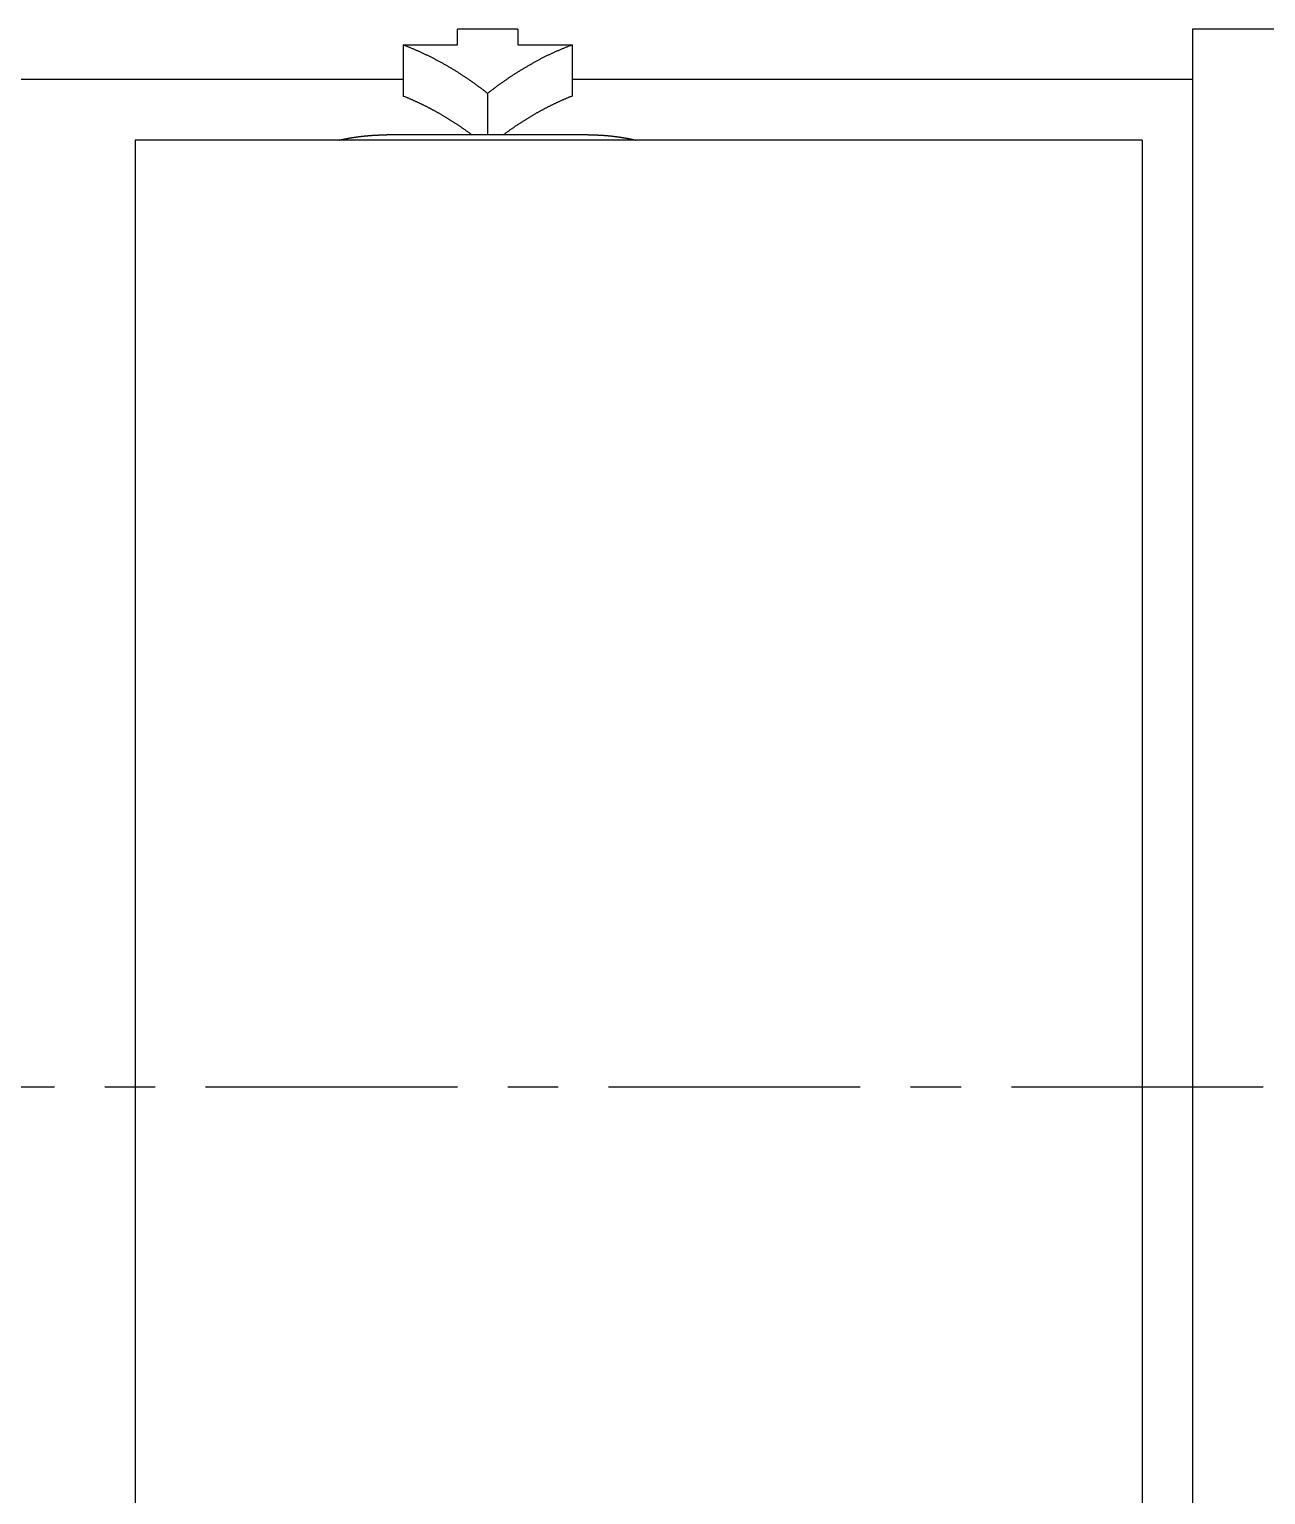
# Model space of a CAD drawing. Extents: x -4 to 102, y -14 to 59.
# Drawn here: x 46.49 to 52.63, y 7.03 to 14.31 of the extents above; entities that cross this region are included whole.
import ezdxf

# ---------------------------------------------------------------- set-up
doc = ezdxf.new("R2010")
doc.units = 0
doc.linetypes.add('CENTER', pattern=[2, 1.25, -0.25, 0.25, -0.25])
doc.layers.get('0').update_dxf_attribs({"linetype": 'CONTINUOUS'})
doc.layers.add('CENTER', color=1, linetype='CENTER')

msp = doc.modelspace()

# ---------------------------------------------------------------- linework, layer by layer
at = {"color": 7, "linetype": 'CONTINUOUS'}
for p, q in [((48.9178, 14.3079), (48.6178, 14.3079)), ((48.6178, 14.2301), (48.6178, 14.3079)), ((48.9178, 14.3079), (48.9178, 14.2301)), ((52.2678, 14.3079), (52.2678, 9.0579)), ((53.6678, 14.3079), (52.2678, 14.3079)), ((48.3481, 14.2301), (48.6178, 14.2301)), ((48.3481, 14.2301), (48.3481, 13.9762)), ((48.9178, 14.2301), (49.1875, 14.2301)), ((49.1875, 14.2301), (49.1875, 13.9762)), ((48.3481, 14.0579), (44.4678, 14.0579)), ((52.2678, 14.0579), (49.1875, 14.0579)), ((48.7678, 13.9897), (48.7678, 13.7838)), ((47.0178, 13.7579), (47.0178, 0.7579)), ((52.0178, 13.7579), (47.0178, 13.7579)), ((49.2678, 13.7838), (48.2678, 13.7838)), ((52.0178, 13.7579), (52.0178, 0.7579)), ((52.2678, 9.0579), (52.2678, 3.8079))]:
    msp.add_line(p, q, dxfattribs=at)
for points in [[(48.7678, 13.9897, 0), (48.7646, 13.9921, 0), (48.7614, 13.9946, 0), (48.7582, 13.9971, 0), (48.755, 13.9996, 0), (48.7518, 14.002, 0), (48.7486, 14.0045, 0), (48.7454, 14.0069, 0), (48.7422, 14.0093, 0), (48.739, 14.0118, 0), (48.7358, 14.0142, 0), (48.7326, 14.0166, 0), (48.7294, 14.0189, 0), (48.7262, 14.0213, 0), (48.7229, 14.0237, 0), (48.7197, 14.0261, 0), (48.7165, 14.0284, 0), (48.7133, 14.0308, 0), (48.7101, 14.0331, 0), (48.7069, 14.0354, 0), (48.7036, 14.0377, 0), (48.7004, 14.04, 0), (48.6972, 14.0423, 0), (48.694, 14.0446, 0), (48.6907, 14.0469, 0), (48.6875, 14.0491, 0), (48.6843, 14.0514, 0), (48.681, 14.0536, 0), (48.6778, 14.0559, 0), (48.6746, 14.0581, 0), (48.6713, 14.0603, 0), (48.6681, 14.0625, 0), (48.6648, 14.0647, 0), (48.6616, 14.0669, 0), (48.6584, 14.0691, 0), (48.6551, 14.0712, 0), (48.6519, 14.0734, 0), (48.6486, 14.0756, 0), (48.6454, 14.0777, 0), (48.6421, 14.0798, 0), (48.6389, 14.0819, 0), (48.6356, 14.0841, 0), (48.6324, 14.0862, 0), (48.6291, 14.0882, 0), (48.6259, 14.0903, 0), (48.6226, 14.0924, 0), (48.6193, 14.0945, 0), (48.6161, 14.0965, 0), (48.6128, 14.0986, 0), (48.6096, 14.1006, 0), (48.6063, 14.1026, 0), (48.603, 14.1046, 0), (48.5998, 14.1066, 0), (48.5965, 14.1086, 0), (48.5932, 14.1106, 0), (48.5899, 14.1126, 0), (48.5867, 14.1145, 0), (48.5834, 14.1165, 0), (48.5801, 14.1184, 0), (48.5768, 14.1204, 0), (48.5736, 14.1223, 0), (48.5703, 14.1242, 0), (48.567, 14.1261, 0), (48.5637, 14.128, 0), (48.5604, 14.1299, 0), (48.5572, 14.1318, 0), (48.5539, 14.1336, 0), (48.5506, 14.1355, 0), (48.5473, 14.1373, 0), (48.544, 14.1392, 0), (48.5407, 14.141, 0), (48.5374, 14.1428, 0), (48.5341, 14.1446, 0), (48.5308, 14.1464, 0), (48.5276, 14.1482, 0), (48.5243, 14.15, 0), (48.521, 14.1518, 0), (48.5177, 14.1535, 0), (48.5144, 14.1553, 0), (48.5111, 14.157, 0), (48.5078, 14.1588, 0), (48.5045, 14.1605, 0), (48.5012, 14.1622, 0), (48.4979, 14.1639, 0), (48.4945, 14.1656, 0), (48.4912, 14.1673, 0), (48.4879, 14.1689, 0), (48.4846, 14.1706, 0), (48.4813, 14.1722, 0), (48.478, 14.1739, 0), (48.4747, 14.1755, 0), (48.4714, 14.1771, 0), (48.4681, 14.1787, 0), (48.4648, 14.1803, 0), (48.4614, 14.1819, 0), (48.4581, 14.1835, 0), (48.4548, 14.1851, 0), (48.4515, 14.1866, 0), (48.4482, 14.1882, 0), (48.4448, 14.1897, 0), (48.4415, 14.1913, 0), (48.4382, 14.1928, 0), (48.4349, 14.1943, 0), (48.4315, 14.1958, 0), (48.4282, 14.1973, 0), (48.4249, 14.1988, 0), (48.4216, 14.2003, 0), (48.4182, 14.2017, 0), (48.4149, 14.2032, 0), (48.4116, 14.2046, 0), (48.4082, 14.206, 0), (48.4049, 14.2075, 0), (48.4016, 14.2089, 0), (48.3982, 14.2103, 0), (48.3949, 14.2117, 0), (48.3916, 14.2131, 0), (48.3882, 14.2144, 0), (48.3849, 14.2158, 0), (48.3816, 14.2172, 0), (48.3782, 14.2185, 0), (48.3749, 14.2198, 0), (48.3715, 14.2212, 0), (48.3682, 14.2225, 0), (48.3648, 14.2238, 0), (48.3615, 14.2251, 0), (48.3582, 14.2264, 0), (48.3548, 14.2276, 0), (48.3515, 14.2289, 0), (48.3481, 14.2301, 0)], [(49.1875, 14.2301, 0), (49.1841, 14.2289, 0), (49.1808, 14.2276, 0), (49.1774, 14.2264, 0), (49.1741, 14.2251, 0), (49.1707, 14.2238, 0), (49.1674, 14.2225, 0), (49.1641, 14.2212, 0), (49.1607, 14.2198, 0), (49.1574, 14.2185, 0), (49.154, 14.2172, 0), (49.1507, 14.2158, 0), (49.1474, 14.2144, 0), (49.144, 14.2131, 0), (49.1407, 14.2117, 0), (49.1373, 14.2103, 0), (49.134, 14.2089, 0), (49.1307, 14.2075, 0), (49.1273, 14.206, 0), (49.124, 14.2046, 0), (49.1207, 14.2032, 0), (49.1173, 14.2017, 0), (49.114, 14.2003, 0), (49.1107, 14.1988, 0), (49.1074, 14.1973, 0), (49.104, 14.1958, 0), (49.1007, 14.1943, 0), (49.0974, 14.1928, 0), (49.0941, 14.1913, 0), (49.0907, 14.1897, 0), (49.0874, 14.1882, 0), (49.0841, 14.1866, 0), (49.0808, 14.1851, 0), (49.0775, 14.1835, 0), (49.0741, 14.1819, 0), (49.0708, 14.1803, 0), (49.0675, 14.1787, 0), (49.0642, 14.1771, 0), (49.0609, 14.1755, 0), (49.0576, 14.1739, 0), (49.0543, 14.1722, 0), (49.051, 14.1706, 0), (49.0476, 14.1689, 0), (49.0443, 14.1673, 0), (49.041, 14.1656, 0), (49.0377, 14.1639, 0), (49.0344, 14.1622, 0), (49.0311, 14.1605, 0), (49.0278, 14.1588, 0), (49.0245, 14.157, 0), (49.0212, 14.1553, 0), (49.0179, 14.1535, 0), (49.0146, 14.1518, 0), (49.0113, 14.15, 0), (49.008, 14.1482, 0), (49.0047, 14.1464, 0), (49.0014, 14.1446, 0), (48.9981, 14.1428, 0), (48.9949, 14.141, 0), (48.9916, 14.1392, 0), (48.9883, 14.1373, 0), (48.985, 14.1355, 0), (48.9817, 14.1336, 0), (48.9784, 14.1318, 0), (48.9751, 14.1299, 0), (48.9719, 14.128, 0), (48.9686, 14.1261, 0), (48.9653, 14.1242, 0), (48.962, 14.1223, 0), (48.9587, 14.1204, 0), (48.9555, 14.1184, 0), (48.9522, 14.1165, 0), (48.9489, 14.1145, 0), (48.9456, 14.1126, 0), (48.9424, 14.1106, 0), (48.9391, 14.1086, 0), (48.9358, 14.1066, 0), (48.9326, 14.1046, 0), (48.9293, 14.1026, 0), (48.926, 14.1006, 0), (48.9228, 14.0986, 0), (48.9195, 14.0965, 0), (48.9162, 14.0945, 0), (48.913, 14.0924, 0), (48.9097, 14.0903, 0), (48.9065, 14.0882, 0), (48.9032, 14.0862, 0), (48.9, 14.0841, 0), (48.8967, 14.0819, 0), (48.8935, 14.0798, 0), (48.8902, 14.0777, 0), (48.887, 14.0756, 0), (48.8837, 14.0734, 0), (48.8805, 14.0712, 0), (48.8772, 14.0691, 0), (48.874, 14.0669, 0), (48.8707, 14.0647, 0), (48.8675, 14.0625, 0), (48.8643, 14.0603, 0), (48.861, 14.0581, 0), (48.8578, 14.0559, 0), (48.8546, 14.0536, 0), (48.8513, 14.0514, 0), (48.8481, 14.0491, 0), (48.8449, 14.0469, 0), (48.8416, 14.0446, 0), (48.8384, 14.0423, 0), (48.8352, 14.04, 0), (48.832, 14.0377, 0), (48.8287, 14.0354, 0), (48.8255, 14.0331, 0), (48.8223, 14.0308, 0), (48.8191, 14.0284, 0), (48.8159, 14.0261, 0), (48.8126, 14.0237, 0), (48.8094, 14.0213, 0), (48.8062, 14.0189, 0), (48.803, 14.0166, 0), (48.7998, 14.0142, 0), (48.7966, 14.0118, 0), (48.7934, 14.0093, 0), (48.7902, 14.0069, 0), (48.787, 14.0045, 0), (48.7838, 14.002, 0), (48.7806, 13.9996, 0), (48.7774, 13.9971, 0), (48.7742, 13.9946, 0), (48.771, 13.9921, 0), (48.7678, 13.9897, 0)], [(48.6898, 13.7838, 0), (48.6872, 13.7857, 0), (48.6846, 13.7876, 0), (48.682, 13.7895, 0), (48.6793, 13.7915, 0), (48.6767, 13.7934, 0), (48.6741, 13.7953, 0), (48.6715, 13.7971, 0), (48.6689, 13.799, 0), (48.6663, 13.8009, 0), (48.6636, 13.8028, 0), (48.661, 13.8046, 0), (48.6584, 13.8065, 0), (48.6558, 13.8084, 0), (48.6531, 13.8102, 0), (48.6505, 13.812, 0), (48.6479, 13.8139, 0), (48.6453, 13.8157, 0), (48.6426, 13.8175, 0), (48.64, 13.8193, 0), (48.6374, 13.8211, 0), (48.6347, 13.8229, 0), (48.6321, 13.8247, 0), (48.6295, 13.8265, 0), (48.6268, 13.8283, 0), (48.6242, 13.8301, 0), (48.6216, 13.8318, 0), (48.6189, 13.8336, 0), (48.6163, 13.8353, 0), (48.6136, 13.8371, 0), (48.611, 13.8388, 0), (48.6084, 13.8405, 0), (48.6057, 13.8423, 0), (48.6031, 13.844, 0), (48.6004, 13.8457, 0), (48.5978, 13.8474, 0), (48.5951, 13.8491, 0), (48.5925, 13.8508, 0), (48.5898, 13.8525, 0), (48.5872, 13.8541, 0), (48.5845, 13.8558, 0), (48.5819, 13.8575, 0), (48.5792, 13.8591, 0), (48.5766, 13.8608, 0), (48.5739, 13.8624, 0), (48.5713, 13.8641, 0), (48.5686, 13.8657, 0), (48.566, 13.8673, 0), (48.5633, 13.8689, 0), (48.5606, 13.8705, 0), (48.558, 13.8722, 0), (48.5553, 13.8737, 0), (48.5527, 13.8753, 0), (48.55, 13.8769, 0), (48.5473, 13.8785, 0), (48.5447, 13.8801, 0), (48.542, 13.8816, 0), (48.5393, 13.8832, 0), (48.5367, 13.8847, 0), (48.534, 13.8863, 0), (48.5313, 13.8878, 0), (48.5287, 13.8893, 0), (48.526, 13.8909, 0), (48.5233, 13.8924, 0), (48.5207, 13.8939, 0), (48.518, 13.8954, 0), (48.5153, 13.8969, 0), (48.5126, 13.8984, 0), (48.51, 13.8998, 0), (48.5073, 13.9013, 0), (48.5046, 13.9028, 0), (48.5019, 13.9042, 0), (48.4993, 13.9057, 0), (48.4966, 13.9072, 0), (48.4939, 13.9086, 0), (48.4912, 13.91, 0), (48.4885, 13.9115, 0), (48.4859, 13.9129, 0), (48.4832, 13.9143, 0), (48.4805, 13.9157, 0), (48.4778, 13.9171, 0), (48.4751, 13.9185, 0), (48.4724, 13.9199, 0), (48.4697, 13.9212, 0), (48.4671, 13.9226, 0), (48.4644, 13.924, 0), (48.4617, 13.9253, 0), (48.459, 13.9267, 0), (48.4563, 13.928, 0), (48.4536, 13.9294, 0), (48.4509, 13.9307, 0), (48.4482, 13.932, 0), (48.4455, 13.9333, 0), (48.4428, 13.9347, 0), (48.4401, 13.936, 0), (48.4374, 13.9373, 0), (48.4348, 13.9385, 0), (48.4321, 13.9398, 0), (48.4294, 13.9411, 0), (48.4267, 13.9424, 0), (48.424, 13.9436, 0), (48.4213, 13.9449, 0), (48.4186, 13.9461, 0), (48.4159, 13.9474, 0), (48.4132, 13.9486, 0), (48.4105, 13.9499, 0), (48.4077, 13.9511, 0), (48.405, 13.9523, 0), (48.4023, 13.9535, 0), (48.3996, 13.9547, 0), (48.3969, 13.9559, 0), (48.3942, 13.9571, 0), (48.3915, 13.9583, 0), (48.3888, 13.9594, 0), (48.3861, 13.9606, 0), (48.3834, 13.9618, 0), (48.3807, 13.9629, 0), (48.378, 13.9641, 0), (48.3753, 13.9652, 0), (48.3725, 13.9663, 0), (48.3698, 13.9674, 0), (48.3671, 13.9686, 0), (48.3644, 13.9697, 0), (48.3617, 13.9708, 0), (48.359, 13.9719, 0), (48.3563, 13.973, 0), (48.3535, 13.9741, 0), (48.3508, 13.9751, 0), (48.3481, 13.9762, 0)], [(49.1875, 13.9762, 0), (49.1848, 13.9751, 0), (49.182, 13.9741, 0), (49.1793, 13.973, 0), (49.1766, 13.9719, 0), (49.1739, 13.9708, 0), (49.1712, 13.9697, 0), (49.1685, 13.9686, 0), (49.1657, 13.9674, 0), (49.163, 13.9663, 0), (49.1603, 13.9652, 0), (49.1576, 13.9641, 0), (49.1549, 13.9629, 0), (49.1522, 13.9618, 0), (49.1495, 13.9606, 0), (49.1468, 13.9594, 0), (49.1441, 13.9583, 0), (49.1414, 13.9571, 0), (49.1387, 13.9559, 0), (49.1359, 13.9547, 0), (49.1332, 13.9535, 0), (49.1305, 13.9523, 0), (49.1278, 13.9511, 0), (49.1251, 13.9499, 0), (49.1224, 13.9486, 0), (49.1197, 13.9474, 0), (49.117, 13.9461, 0), (49.1143, 13.9449, 0), (49.1116, 13.9436, 0), (49.1089, 13.9424, 0), (49.1062, 13.9411, 0), (49.1035, 13.9398, 0), (49.1008, 13.9385, 0), (49.0981, 13.9373, 0), (49.0954, 13.936, 0), (49.0927, 13.9347, 0), (49.0901, 13.9333, 0), (49.0874, 13.932, 0), (49.0847, 13.9307, 0), (49.082, 13.9294, 0), (49.0793, 13.928, 0), (49.0766, 13.9267, 0), (49.0739, 13.9253, 0), (49.0712, 13.924, 0), (49.0685, 13.9226, 0), (49.0658, 13.9212, 0), (49.0631, 13.9199, 0), (49.0605, 13.9185, 0), (49.0578, 13.9171, 0), (49.0551, 13.9157, 0), (49.0524, 13.9143, 0), (49.0497, 13.9129, 0), (49.047, 13.9115, 0), (49.0444, 13.91, 0), (49.0417, 13.9086, 0), (49.039, 13.9072, 0), (49.0363, 13.9057, 0), (49.0336, 13.9042, 0), (49.031, 13.9028, 0), (49.0283, 13.9013, 0), (49.0256, 13.8998, 0), (49.0229, 13.8984, 0), (49.0203, 13.8969, 0), (49.0176, 13.8954, 0), (49.0149, 13.8939, 0), (49.0123, 13.8924, 0), (49.0096, 13.8909, 0), (49.0069, 13.8893, 0), (49.0042, 13.8878, 0), (49.0016, 13.8863, 0), (48.9989, 13.8847, 0), (48.9962, 13.8832, 0), (48.9936, 13.8816, 0), (48.9909, 13.8801, 0), (48.9882, 13.8785, 0), (48.9856, 13.8769, 0), (48.9829, 13.8753, 0), (48.9803, 13.8737, 0), (48.9776, 13.8722, 0), (48.9749, 13.8705, 0), (48.9723, 13.8689, 0), (48.9696, 13.8673, 0), (48.967, 13.8657, 0), (48.9643, 13.8641, 0), (48.9617, 13.8624, 0), (48.959, 13.8608, 0), (48.9563, 13.8591, 0), (48.9537, 13.8575, 0), (48.951, 13.8558, 0), (48.9484, 13.8541, 0), (48.9457, 13.8525, 0), (48.9431, 13.8508, 0), (48.9404, 13.8491, 0), (48.9378, 13.8474, 0), (48.9352, 13.8457, 0), (48.9325, 13.844, 0), (48.9299, 13.8423, 0), (48.9272, 13.8405, 0), (48.9246, 13.8388, 0), (48.9219, 13.8371, 0), (48.9193, 13.8353, 0), (48.9167, 13.8336, 0), (48.914, 13.8318, 0), (48.9114, 13.8301, 0), (48.9087, 13.8283, 0), (48.9061, 13.8265, 0), (48.9035, 13.8247, 0), (48.9008, 13.8229, 0), (48.8982, 13.8211, 0), (48.8956, 13.8193, 0), (48.893, 13.8175, 0), (48.8903, 13.8157, 0), (48.8877, 13.8139, 0), (48.8851, 13.812, 0), (48.8824, 13.8102, 0), (48.8798, 13.8084, 0), (48.8772, 13.8065, 0), (48.8746, 13.8046, 0), (48.8719, 13.8028, 0), (48.8693, 13.8009, 0), (48.8667, 13.799, 0), (48.8641, 13.7971, 0), (48.8615, 13.7953, 0), (48.8589, 13.7934, 0), (48.8562, 13.7915, 0), (48.8536, 13.7895, 0), (48.851, 13.7876, 0), (48.8484, 13.7857, 0), (48.8458, 13.7838, 0)]]:
    msp.add_polyline3d(points, dxfattribs=at)
at = {"color": 7}
for points in [[(48.033, 13.7579, 0), (48.0345, 13.7582, 0), (48.0359, 13.7586, 0), (48.0374, 13.7589, 0), (48.0388, 13.7592, 0), (48.0403, 13.7596, 0), (48.0417, 13.7599, 0), (48.0432, 13.7602, 0), (48.0446, 13.7605, 0), (48.0461, 13.7609, 0), (48.0475, 13.7612, 0), (48.049, 13.7615, 0), (48.0504, 13.7618, 0), (48.0519, 13.7621, 0), (48.0533, 13.7624, 0), (48.0548, 13.7627, 0), (48.0563, 13.7631, 0), (48.0577, 13.7634, 0), (48.0592, 13.7637, 0), (48.0606, 13.7639, 0), (48.0621, 13.7642, 0), (48.0635, 13.7645, 0), (48.065, 13.7648, 0), (48.0665, 13.7651, 0), (48.0679, 13.7654, 0), (48.0694, 13.7657, 0), (48.0709, 13.766, 0), (48.0723, 13.7662, 0), (48.0738, 13.7665, 0), (48.0752, 13.7668, 0), (48.0767, 13.7671, 0), (48.0782, 13.7673, 0), (48.0796, 13.7676, 0), (48.0811, 13.7678, 0), (48.0826, 13.7681, 0), (48.084, 13.7684, 0), (48.0855, 13.7686, 0), (48.087, 13.7689, 0), (48.0884, 13.7691, 0), (48.0899, 13.7694, 0), (48.0914, 13.7696, 0), (48.0928, 13.7699, 0), (48.0943, 13.7701, 0), (48.0958, 13.7703, 0), (48.0973, 13.7706, 0), (48.0987, 13.7708, 0), (48.1002, 13.771, 0), (48.1017, 13.7713, 0), (48.1031, 13.7715, 0), (48.1046, 13.7717, 0), (48.1061, 13.7719, 0), (48.1076, 13.7722, 0), (48.109, 13.7724, 0), (48.1105, 13.7726, 0), (48.112, 13.7728, 0), (48.1135, 13.773, 0), (48.1149, 13.7732, 0), (48.1164, 13.7734, 0), (48.1179, 13.7736, 0), (48.1194, 13.7739, 0), (48.1208, 13.7741, 0), (48.1223, 13.7743, 0), (48.1238, 13.7744, 0), (48.1253, 13.7746, 0), (48.1267, 13.7748, 0), (48.1282, 13.775, 0), (48.1297, 13.7752, 0), (48.1312, 13.7754, 0), (48.1326, 13.7756, 0), (48.1341, 13.7758, 0), (48.1356, 13.7759, 0), (48.1371, 13.7761, 0), (48.1386, 13.7763, 0), (48.14, 13.7765, 0), (48.1415, 13.7766, 0), (48.143, 13.7768, 0), (48.1445, 13.777, 0), (48.146, 13.7771, 0), (48.1474, 13.7773, 0), (48.1489, 13.7775, 0), (48.1504, 13.7776, 0), (48.1519, 13.7778, 0), (48.1534, 13.7779, 0), (48.1549, 13.7781, 0), (48.1563, 13.7782, 0), (48.1578, 13.7784, 0), (48.1593, 13.7785, 0), (48.1608, 13.7787, 0), (48.1623, 13.7788, 0), (48.1637, 13.779, 0), (48.1652, 13.7791, 0), (48.1667, 13.7793, 0), (48.1682, 13.7794, 0), (48.1697, 13.7795, 0), (48.1712, 13.7797, 0), (48.1726, 13.7798, 0), (48.1741, 13.7799, 0), (48.1756, 13.78, 0), (48.1771, 13.7802, 0), (48.1786, 13.7803, 0), (48.1801, 13.7804, 0), (48.1815, 13.7805, 0), (48.183, 13.7806, 0), (48.1845, 13.7808, 0), (48.186, 13.7809, 0), (48.1875, 13.781, 0), (48.189, 13.7811, 0), (48.1905, 13.7812, 0), (48.1919, 13.7813, 0), (48.1934, 13.7814, 0), (48.1949, 13.7815, 0), (48.1964, 13.7816, 0), (48.1979, 13.7817, 0), (48.1994, 13.7818, 0), (48.2009, 13.7819, 0), (48.2023, 13.782, 0), (48.2038, 13.782, 0), (48.2053, 13.7821, 0), (48.2068, 13.7822, 0), (48.2083, 13.7823, 0), (48.2098, 13.7824, 0), (48.2113, 13.7825, 0), (48.2128, 13.7825, 0), (48.2142, 13.7826, 0), (48.2157, 13.7827, 0), (48.2172, 13.7827, 0), (48.2187, 13.7828, 0), (48.2202, 13.7829, 0), (48.2217, 13.7829, 0), (48.2232, 13.783, 0), (48.2246, 13.783, 0), (48.2261, 13.7831, 0), (48.2276, 13.7832, 0), (48.2291, 13.7832, 0), (48.2306, 13.7833, 0), (48.2321, 13.7833, 0), (48.2336, 13.7834, 0), (48.2351, 13.7834, 0), (48.2365, 13.7834, 0), (48.238, 13.7835, 0), (48.2395, 13.7835, 0), (48.241, 13.7835, 0), (48.2425, 13.7836, 0), (48.244, 13.7836, 0), (48.2455, 13.7836, 0), (48.247, 13.7837, 0), (48.2484, 13.7837, 0), (48.2499, 13.7837, 0), (48.2514, 13.7837, 0), (48.2529, 13.7837, 0), (48.2544, 13.7837, 0), (48.2559, 13.7838, 0), (48.2574, 13.7838, 0), (48.2589, 13.7838, 0), (48.2604, 13.7838, 0), (48.2618, 13.7838, 0), (48.2633, 13.7838, 0), (48.2648, 13.7838, 0), (48.2663, 13.7838, 0), (48.2678, 13.7838, 0)], [(49.2678, 13.7838, 0), (49.2693, 13.7838, 0), (49.2708, 13.7838, 0), (49.2722, 13.7838, 0), (49.2737, 13.7838, 0), (49.2752, 13.7838, 0), (49.2767, 13.7838, 0), (49.2782, 13.7838, 0), (49.2797, 13.7838, 0), (49.2812, 13.7838, 0), (49.2826, 13.7838, 0), (49.2841, 13.7838, 0), (49.2856, 13.7838, 0), (49.2871, 13.7838, 0), (49.2886, 13.7838, 0), (49.2901, 13.7838, 0), (49.2916, 13.7837, 0), (49.293, 13.7837, 0), (49.2945, 13.7837, 0), (49.296, 13.7837, 0), (49.2975, 13.7836, 0), (49.299, 13.7836, 0), (49.3005, 13.7836, 0), (49.302, 13.7835, 0), (49.3035, 13.7835, 0), (49.3049, 13.7835, 0), (49.3064, 13.7834, 0), (49.3079, 13.7834, 0), (49.3094, 13.7833, 0), (49.3109, 13.7833, 0), (49.3124, 13.7832, 0), (49.3139, 13.7832, 0), (49.3153, 13.7831, 0), (49.3168, 13.7831, 0), (49.3183, 13.783, 0), (49.3198, 13.7829, 0), (49.3213, 13.7829, 0), (49.3228, 13.7828, 0), (49.3243, 13.7827, 0), (49.3257, 13.7826, 0), (49.3272, 13.7826, 0), (49.3287, 13.7825, 0), (49.3302, 13.7824, 0), (49.3317, 13.7823, 0), (49.3332, 13.7822, 0), (49.3347, 13.7822, 0), (49.3361, 13.7821, 0), (49.3376, 13.782, 0), (49.3391, 13.7819, 0), (49.3406, 13.7818, 0), (49.3421, 13.7817, 0), (49.3436, 13.7816, 0), (49.345, 13.7815, 0), (49.3465, 13.7814, 0), (49.348, 13.7813, 0), (49.3495, 13.7812, 0), (49.351, 13.781, 0), (49.3525, 13.7809, 0), (49.3539, 13.7808, 0), (49.3554, 13.7807, 0), (49.3569, 13.7806, 0), (49.3584, 13.7805, 0), (49.3599, 13.7803, 0), (49.3614, 13.7802, 0), (49.3628, 13.7801, 0), (49.3643, 13.7799, 0), (49.3658, 13.7798, 0), (49.3673, 13.7797, 0), (49.3688, 13.7795, 0), (49.3702, 13.7794, 0), (49.3717, 13.7792, 0), (49.3732, 13.7791, 0), (49.3747, 13.779, 0), (49.3762, 13.7788, 0), (49.3776, 13.7787, 0), (49.3791, 13.7785, 0), (49.3806, 13.7783, 0), (49.3821, 13.7782, 0), (49.3836, 13.778, 0), (49.385, 13.7779, 0), (49.3865, 13.7777, 0), (49.388, 13.7775, 0), (49.3895, 13.7774, 0), (49.391, 13.7772, 0), (49.3924, 13.777, 0), (49.3939, 13.7768, 0), (49.3954, 13.7767, 0), (49.3969, 13.7765, 0), (49.3983, 13.7763, 0), (49.3998, 13.7761, 0), (49.4013, 13.7759, 0), (49.4028, 13.7757, 0), (49.4042, 13.7755, 0), (49.4057, 13.7754, 0), (49.4072, 13.7752, 0), (49.4087, 13.775, 0), (49.4101, 13.7748, 0), (49.4116, 13.7746, 0), (49.4131, 13.7744, 0), (49.4146, 13.7742, 0), (49.416, 13.7739, 0), (49.4175, 13.7737, 0), (49.419, 13.7735, 0), (49.4205, 13.7733, 0), (49.4219, 13.7731, 0), (49.4234, 13.7729, 0), (49.4249, 13.7727, 0), (49.4263, 13.7724, 0), (49.4278, 13.7722, 0), (49.4293, 13.772, 0), (49.4307, 13.7718, 0), (49.4322, 13.7715, 0), (49.4337, 13.7713, 0), (49.4352, 13.7711, 0), (49.4366, 13.7708, 0), (49.4381, 13.7706, 0), (49.4396, 13.7703, 0), (49.441, 13.7701, 0), (49.4425, 13.7699, 0), (49.444, 13.7696, 0), (49.4454, 13.7694, 0), (49.4469, 13.7691, 0), (49.4484, 13.7689, 0), (49.4498, 13.7686, 0), (49.4513, 13.7683, 0), (49.4527, 13.7681, 0), (49.4542, 13.7678, 0), (49.4557, 13.7676, 0), (49.4571, 13.7673, 0), (49.4586, 13.767, 0), (49.4601, 13.7668, 0), (49.4615, 13.7665, 0), (49.463, 13.7662, 0), (49.4644, 13.7659, 0), (49.4659, 13.7657, 0), (49.4673, 13.7654, 0), (49.4688, 13.7651, 0), (49.4703, 13.7648, 0), (49.4717, 13.7645, 0), (49.4732, 13.7642, 0), (49.4746, 13.7639, 0), (49.4761, 13.7636, 0), (49.4775, 13.7633, 0), (49.479, 13.763, 0), (49.4805, 13.7627, 0), (49.4819, 13.7624, 0), (49.4834, 13.7621, 0), (49.4848, 13.7618, 0), (49.4863, 13.7615, 0), (49.4877, 13.7612, 0), (49.4892, 13.7608, 0), (49.4906, 13.7605, 0), (49.4921, 13.7602, 0), (49.4935, 13.7599, 0), (49.495, 13.7595, 0), (49.4964, 13.7592, 0), (49.4979, 13.7589, 0), (49.4993, 13.7585, 0), (49.5008, 13.7582, 0), (49.5022, 13.7579, 0)]]:
    msp.add_polyline3d(points, dxfattribs=at)
at = {"layer": 'CENTER', "color": 1, "linetype": 'CENTER'}
msp.add_line((17.3678, 9.0579), (72.6678, 9.0579), dxfattribs=at)

doc.saveas('drawing.dxf')
